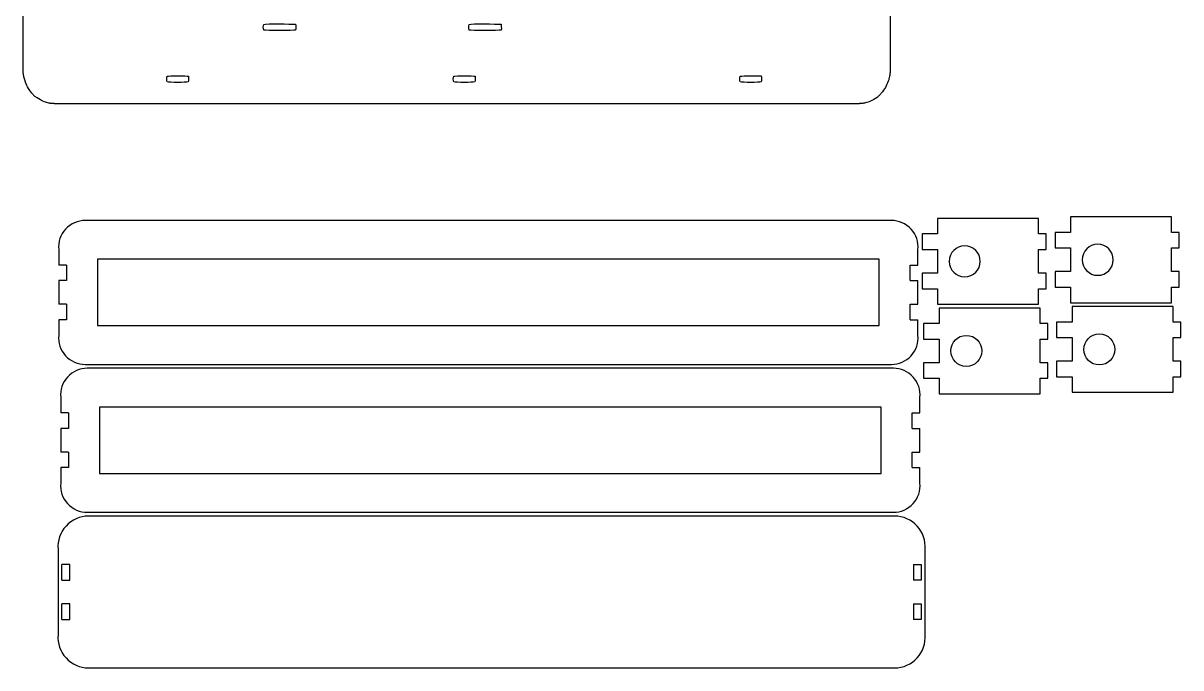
# Model space of a CAD drawing. Extents: x -149 to 150, y -212 to 234.
# Drawn here: x -148.5 to 149.8, y -212.3 to -46.1 of the extents above; entities that cross this region are included whole.
import ezdxf

# ---------------------------------------------------------------- set-up
doc = ezdxf.new("R2010")
doc.units = 0
doc.header["$MEASUREMENT"] = 0
doc.layers.add('EBENE_1', color=7, linetype='CONTINUOUS')

msp = doc.modelspace()

# ---------------------------------------------------------------- linework, layer by layer
at = {"layer": 'EBENE_1', "color": 250}
for points, knots in [([(74.7977, -35.1236), (74.7954, -35.1183), (74.7181, -34.8837), (74.713, -34.8695), (74.713, -34.8695), (74.713, -34.8695), (74.713, -34.6156), (74.713, -34.6156), (74.713, -34.6156), (74.5942, -34.249), (74.5295, -33.8958), (74.4026, -33.5149), (74.4026, -33.5149), (74.2653, -33.1027), (74.028, -32.6951), (73.951, -32.3296), (73.951, -32.3296), (73.6558, -31.9554), (73.3007, -31.3198), (73.0197, -30.8902), (73.0197, -30.8902), (73.0197, -30.8902), (72.7656, -30.6362), (72.7656, -30.6362), (72.7656, -30.6362), (72.7603, -30.6262), (72.6056, -30.3966), (72.5964, -30.3821), (72.5964, -30.3821), (72.5964, -30.3821), (71.919, -29.7049), (71.919, -29.7049), (71.919, -29.7049), (71.1851, -29.2088), (70.7936, -28.8362), (69.9717, -28.455), (69.9717, -28.455), (69.227, -28.1097), (68.7411, -28.0746), (68.0244, -27.8422), (68.0244, -27.8422), (68.0244, -27.8422), (67.7704, -27.8422), (67.7704, -27.8422), (67.7704, -27.8422), (67.7652, -27.8398), (67.5304, -27.7627), (67.5164, -27.7575), (67.5164, -27.7575), (67.5164, -27.7575), (67.093, -27.7576), (67.093, -27.7576), (67.093, -27.7576), (67.093, -27.7576), (-140.6789, -27.7575), (-140.6789, -27.7575), (-140.6789, -27.7575), (-140.6789, -27.7575), (-141.1023, -27.7576), (-141.1023, -27.7576), (-141.1023, -27.7576), (-141.1074, -27.7598), (-141.3422, -27.8371), (-141.3562, -27.8421), (-141.3562, -27.8421), (-141.3562, -27.8421), (-141.6102, -27.8422), (-141.6102, -27.8422), (-141.6102, -27.8422), (-141.916, -27.9412), (-142.3821, -28.0709), (-142.7109, -28.0961), (-142.7109, -28.0961), (-143.6587, -28.6431), (-144.2341, -28.8484), (-145.251, -29.5355), (-145.251, -29.5355), (-145.251, -29.5355), (-146.6902, -30.9748), (-146.6902, -30.9748), (-146.6902, -30.9748), (-147.1672, -31.7042), (-147.4897, -32.1969), (-147.8116, -33.0069), (-147.8116, -33.0069), (-148.0971, -33.7258), (-148.1616, -34.354), (-148.3836, -35.0389), (-148.3836, -35.0389), (-148.3836, -35.0389), (-148.3837, -35.4621), (-148.3837, -35.4621), (-148.3837, -35.4621), (-148.3859, -35.4673), (-148.4632, -35.7021), (-148.4682, -35.7161), (-148.4682, -35.7161), (-148.4682, -35.7161), (-148.4682, -36.3088), (-148.4682, -36.3088), (-148.4682, -36.3088), (-148.4682, -36.3088), (-148.4682, -58.3222), (-148.4682, -58.3222), (-148.4682, -58.3222), (-148.4682, -58.3222), (-148.4682, -58.8302), (-148.4682, -58.8302), (-148.4682, -58.8302), (-148.4659, -58.8353), (-148.3887, -59.07), (-148.3836, -59.0842), (-148.3836, -59.0842), (-148.3836, -59.0842), (-148.3836, -59.4229), (-148.3836, -59.4229), (-148.3836, -59.4229), (-148.3812, -59.428), (-148.304, -59.6626), (-148.2989, -59.6769), (-148.2989, -59.6769), (-148.2989, -59.6769), (-148.2989, -59.9309), (-148.2989, -59.9309), (-148.2989, -59.9309), (-147.5804, -62.1468), (-147.6108, -62.0909), (-146.2669, -64.0796), (-146.2669, -64.0796), (-146.2669, -64.0796), (-145.4202, -64.9262), (-145.4202, -64.9262), (-145.4202, -64.9262), (-143.7095, -66.0822), (-143.7489, -66.0521), (-141.8642, -66.7041), (-141.8642, -66.7041), (-141.8642, -66.7041), (-141.6102, -66.7041), (-141.6102, -66.7041), (-141.6102, -66.7041), (-141.6051, -66.7065), (-141.3704, -66.7838), (-141.3562, -66.7889), (-141.3562, -66.7889), (-141.3562, -66.7889), (-140.5096, -66.7889), (-140.5096, -66.7889), (-140.5096, -66.7889), (-140.5045, -66.7912), (-140.2698, -66.8684), (-140.2556, -66.8735), (-140.2556, -66.8735), (-140.2556, -66.8735), (-139.2396, -66.8735), (-139.2396, -66.8735), (-139.2396, -66.8735), (-139.2396, -66.8735), (65.823, -66.8736), (65.823, -66.8736), (65.823, -66.8736), (65.823, -66.8736), (66.7544, -66.8736), (66.7544, -66.8736), (66.7544, -66.8736), (66.7595, -66.8712), (66.9942, -66.7939), (67.0084, -66.7888), (67.0084, -66.7888), (67.0084, -66.7888), (67.7704, -66.7889), (67.7704, -66.7889), (67.7704, -66.7889), (67.7755, -66.7865), (68.0102, -66.7093), (68.0244, -66.7041), (68.0244, -66.7041), (68.0244, -66.7041), (68.2784, -66.7042), (68.2784, -66.7042), (68.2784, -66.7042), (69.8419, -66.1973), (70.1504, -66.1153), (71.5804, -65.1802), (71.5804, -65.1802), (71.5804, -65.1802), (72.5117, -64.2488), (72.5117, -64.2488), (72.5117, -64.2488), (72.5171, -64.2389), (72.6718, -64.0092), (72.6809, -63.9948), (72.6809, -63.9948), (72.6809, -63.9948), (72.935, -63.7409), (72.935, -63.7409), (72.935, -63.7409), (73.3059, -63.1921), (73.5912, -62.814), (73.8891, -62.2168), (73.8891, -62.2168), (74.1469, -61.7003), (74.2897, -61.133), (74.5436, -60.6928), (74.5436, -60.6928), (74.5681, -60.375), (74.7027, -59.7158), (74.7977, -59.4229), (74.7977, -59.4229), (74.7977, -59.4229), (74.7976, -59.0842), (74.7976, -59.0842), (74.7976, -59.0842), (74.8, -59.0791), (74.8773, -58.8444), (74.8824, -58.8302), (74.8824, -58.8302), (74.8824, -58.8302), (74.8824, -58.3222), (74.8824, -58.3222), (74.8824, -58.3222), (74.8824, -58.3222), (74.8824, -36.2242), (74.8824, -36.2242), (74.8824, -36.2242), (74.8824, -36.2242), (74.8824, -35.7162), (74.8824, -35.7162), (74.8824, -35.7162), (74.7961, -35.5266), (74.7976, -35.3518), (74.7977, -35.1236)], [0, 0, 0, 0, 0.01694915, 0.01694915, 0.01694915, 0.01694915, 0.03389831, 0.03389831, 0.03389831, 0.03389831, 0.05084746, 0.05084746, 0.05084746, 0.05084746, 0.06779661, 0.06779661, 0.06779661, 0.06779661, 0.08474576, 0.08474576, 0.08474576, 0.08474576, 0.10169492, 0.10169492, 0.10169492, 0.10169492, 0.11864407, 0.11864407, 0.11864407, 0.11864407, 0.13559322, 0.13559322, 0.13559322, 0.13559322, 0.15254237, 0.15254237, 0.15254237, 0.15254237, 0.16949153, 0.16949153, 0.16949153, 0.16949153, 0.18644068, 0.18644068, 0.18644068, 0.18644068, 0.20338983, 0.20338983, 0.20338983, 0.20338983, 0.22033898, 0.22033898, 0.22033898, 0.22033898, 0.23728814, 0.23728814, 0.23728814, 0.23728814, 0.25423729, 0.25423729, 0.25423729, 0.25423729, 0.27118644, 0.27118644, 0.27118644, 0.27118644, 0.28813559, 0.28813559, 0.28813559, 0.28813559, 0.30508475, 0.30508475, 0.30508475, 0.30508475, 0.3220339, 0.3220339, 0.3220339, 0.3220339, 0.33898305, 0.33898305, 0.33898305, 0.33898305, 0.3559322, 0.3559322, 0.3559322, 0.3559322, 0.37288136, 0.37288136, 0.37288136, 0.37288136, 0.38983051, 0.38983051, 0.38983051, 0.38983051, 0.40677966, 0.40677966, 0.40677966, 0.40677966, 0.42372881, 0.42372881, 0.42372881, 0.42372881, 0.44067797, 0.44067797, 0.44067797, 0.44067797, 0.45762712, 0.45762712, 0.45762712, 0.45762712, 0.47457627, 0.47457627, 0.47457627, 0.47457627, 0.49152542, 0.49152542, 0.49152542, 0.49152542, 0.50847458, 0.50847458, 0.50847458, 0.50847458, 0.52542373, 0.52542373, 0.52542373, 0.52542373, 0.54237288, 0.54237288, 0.54237288, 0.54237288, 0.55932203, 0.55932203, 0.55932203, 0.55932203, 0.57627119, 0.57627119, 0.57627119, 0.57627119, 0.59322034, 0.59322034, 0.59322034, 0.59322034, 0.61016949, 0.61016949, 0.61016949, 0.61016949, 0.62711864, 0.62711864, 0.62711864, 0.62711864, 0.6440678, 0.6440678, 0.6440678, 0.6440678, 0.66101695, 0.66101695, 0.66101695, 0.66101695, 0.6779661, 0.6779661, 0.6779661, 0.6779661, 0.69491525, 0.69491525, 0.69491525, 0.69491525, 0.71186441, 0.71186441, 0.71186441, 0.71186441, 0.72881356, 0.72881356, 0.72881356, 0.72881356, 0.74576271, 0.74576271, 0.74576271, 0.74576271, 0.76271186, 0.76271186, 0.76271186, 0.76271186, 0.77966102, 0.77966102, 0.77966102, 0.77966102, 0.79661017, 0.79661017, 0.79661017, 0.79661017, 0.81355932, 0.81355932, 0.81355932, 0.81355932, 0.83050847, 0.83050847, 0.83050847, 0.83050847, 0.84745763, 0.84745763, 0.84745763, 0.84745763, 0.86440678, 0.86440678, 0.86440678, 0.86440678, 0.88135593, 0.88135593, 0.88135593, 0.88135593, 0.89830508, 0.89830508, 0.89830508, 0.89830508, 0.91525424, 0.91525424, 0.91525424, 0.91525424, 0.93220339, 0.93220339, 0.93220339, 0.93220339, 0.94915254, 0.94915254, 0.94915254, 0.94915254, 0.96610169, 0.96610169, 0.96610169, 0.96610169, 1, 1, 1, 1]), ([(-78.2797, -46.2995), (-79.5193, -46.2995), (-85.8442, -46.1326), (-86.4923, -46.3841), (-86.4923, -46.3841), (-86.6398, -46.7642), (-86.6398, -47.4436), (-86.4923, -47.8236), (-86.4923, -47.8236), (-86.0337, -48.0015), (-78.7382, -48.0015), (-78.2796, -47.8235), (-78.2796, -47.8235), (-78.0543, -47.243), (-78.2796, -46.7566), (-78.2797, -46.2995)], [0, 0, 0, 0, 0.2, 0.2, 0.2, 0.2, 0.4, 0.4, 0.4, 0.4, 0.6, 0.6, 0.6, 0.6, 1, 1, 1, 1]), ([(-25.3629, -46.2995), (-26.6028, -46.2996), (-32.9275, -46.1325), (-33.5756, -46.3842), (-33.5756, -46.3842), (-33.7231, -46.7642), (-33.7231, -47.4435), (-33.5756, -47.8236), (-33.5756, -47.8236), (-33.1171, -48.0016), (-25.8215, -48.0016), (-25.3629, -47.8236), (-25.3629, -47.8236), (-25.1377, -47.2431), (-25.3629, -46.7566), (-25.3629, -46.2995)], [0, 0, 0, 0, 0.2, 0.2, 0.2, 0.2, 0.4, 0.4, 0.4, 0.4, 0.6, 0.6, 0.6, 0.6, 1, 1, 1, 1]), ([(-105.8809, -59.7615), (-106.2965, -59.6001), (-110.9687, -59.6001), (-111.3844, -59.7615), (-111.3844, -59.7615), (-111.5318, -60.1414), (-111.5318, -60.8209), (-111.3843, -61.2008), (-111.3843, -61.2008), (-110.8822, -61.3957), (-106.4676, -61.3957), (-105.9656, -61.2009), (-105.9656, -61.2009), (-105.8076, -60.7938), (-105.8809, -60.2276), (-105.8809, -59.7615)], [0, 0, 0, 0, 0.2, 0.2, 0.2, 0.2, 0.4, 0.4, 0.4, 0.4, 0.6, 0.6, 0.6, 0.6, 1, 1, 1, 1]), ([(-32.0516, -59.7615), (-32.4672, -59.6002), (-37.1394, -59.6001), (-37.5549, -59.7615), (-37.5549, -59.7615), (-37.7024, -60.1415), (-37.7025, -60.8209), (-37.5549, -61.2008), (-37.5549, -61.2008), (-37.053, -61.3957), (-32.6383, -61.3957), (-32.1363, -61.2009), (-32.1363, -61.2009), (-31.9782, -60.7938), (-32.0517, -60.2276), (-32.0516, -59.7615)], [0, 0, 0, 0, 0.2, 0.2, 0.2, 0.2, 0.4, 0.4, 0.4, 0.4, 0.6, 0.6, 0.6, 0.6, 1, 1, 1, 1]), ([(41.693, -59.6769), (40.7316, -59.6768), (36.878, -59.5271), (36.2744, -59.7615), (36.2744, -59.7615), (36.1269, -60.1415), (36.1269, -60.8209), (36.2744, -61.2009), (36.2744, -61.2009), (36.7764, -61.3957), (41.191, -61.3957), (41.693, -61.2009), (41.693, -61.2009), (41.9184, -60.6204), (41.693, -60.1341), (41.693, -59.6769)], [0, 0, 0, 0, 0.2, 0.2, 0.2, 0.2, 0.4, 0.4, 0.4, 0.4, 0.6, 0.6, 0.6, 0.6, 1, 1, 1, 1])]:
    msp.add_open_spline(points, degree=3, knots=knots, dxfattribs=at)
at = {"layer": 'EBENE_1'}
for points, knots in [([(-132.4712, -96.9193), (-134.4031, -96.9193), (-136.2456, -97.7337), (-137.5459, -99.1625), (-137.5459, -99.1625), (-138.8463, -100.5912), (-139.4842, -102.5019), (-139.3029, -104.4253)], [0, 0, 0, 0, 0.33333333, 0.33333333, 0.33333333, 0.33333333, 1, 1, 1, 1]), ([(82.0477, -104.4253), (82.2291, -102.5019), (81.5912, -100.5912), (80.2908, -99.1625), (80.2908, -99.1625), (78.9905, -97.7337), (77.1481, -96.9194), (75.2162, -96.9193)], [0, 0, 0, 0, 0.33333333, 0.33333333, 0.33333333, 0.33333333, 1, 1, 1, 1]), ([(98.0966, -107.4577), (98.0966, -105.2486), (96.3057, -103.4577), (94.0966, -103.4577), (94.0966, -103.4577), (91.8874, -103.4577), (90.0966, -105.2486), (90.0966, -107.4577), (90.0966, -107.4577), (90.0966, -109.6669), (91.8874, -111.4577), (94.0966, -111.4577), (94.0966, -111.4577), (96.3057, -111.4577), (98.0966, -109.6669), (98.0966, -107.4578)], [0, 0, 0, 0, 0.2, 0.2, 0.2, 0.2, 0.4, 0.4, 0.4, 0.4, 0.6, 0.6, 0.6, 0.6, 1, 1, 1, 1]), ([(132.3601, -107.0608), (132.3601, -104.8517), (130.5692, -103.0608), (128.3601, -103.0608), (128.3601, -103.0608), (126.1509, -103.0608), (124.3601, -104.8517), (124.3601, -107.0608), (124.3601, -107.0608), (124.3601, -109.27), (126.1509, -111.0608), (128.3601, -111.0608), (128.3601, -111.0608), (130.5692, -111.0608), (132.3601, -109.27), (132.3601, -107.0609)], [0, 0, 0, 0, 0.2, 0.2, 0.2, 0.2, 0.4, 0.4, 0.4, 0.4, 0.6, 0.6, 0.6, 0.6, 1, 1, 1, 1]), ([(-139.3029, -126.5294), (-139.4842, -128.4528), (-138.8463, -130.3635), (-137.5459, -131.7922), (-137.5459, -131.7922), (-136.2456, -133.221), (-134.4031, -134.0353), (-132.4712, -134.0353)], [0, 0, 0, 0, 0.33333333, 0.33333333, 0.33333333, 0.33333333, 1, 1, 1, 1]), ([(75.2161, -134.0353), (77.148, -134.0353), (78.9904, -133.221), (80.2908, -131.7922), (80.2908, -131.7922), (81.5912, -130.3635), (82.2291, -128.4528), (82.0477, -126.5294)], [0, 0, 0, 0, 0.33333333, 0.33333333, 0.33333333, 0.33333333, 1, 1, 1, 1]), ([(98.5166, -130.5609), (98.5166, -128.3517), (96.7258, -126.5609), (94.5166, -126.5609), (94.5166, -126.5609), (92.3075, -126.5609), (90.5166, -128.3517), (90.5166, -130.5609), (90.5166, -130.5609), (90.5166, -132.77), (92.3075, -134.5609), (94.5166, -134.5609), (94.5166, -134.5609), (96.7258, -134.5609), (98.5166, -132.77), (98.5166, -130.5609)], [0, 0, 0, 0, 0.2, 0.2, 0.2, 0.2, 0.4, 0.4, 0.4, 0.4, 0.6, 0.6, 0.6, 0.6, 1, 1, 1, 1]), ([(132.7801, -130.164), (132.7801, -127.9548), (130.9893, -126.164), (128.7801, -126.164), (128.7801, -126.164), (126.571, -126.164), (124.7801, -127.9548), (124.7801, -130.164), (124.7801, -130.164), (124.7801, -132.3731), (126.571, -134.164), (128.7801, -134.164), (128.7801, -134.164), (130.9893, -134.164), (132.7801, -132.3731), (132.7801, -130.164)], [0, 0, 0, 0, 0.2, 0.2, 0.2, 0.2, 0.4, 0.4, 0.4, 0.4, 0.6, 0.6, 0.6, 0.6, 1, 1, 1, 1]), ([(-131.9595, -135.0382), (-133.8914, -135.0382), (-135.7338, -135.8525), (-137.0342, -137.2813), (-137.0342, -137.2813), (-138.3346, -138.71), (-138.9724, -140.6207), (-138.7911, -142.5441)], [0, 0, 0, 0, 0.33333333, 0.33333333, 0.33333333, 0.33333333, 1, 1, 1, 1]), ([(82.5595, -142.5441), (82.7408, -140.6207), (82.103, -138.71), (80.8026, -137.2813), (80.8026, -137.2813), (79.5022, -135.8526), (77.6598, -135.0382), (75.7279, -135.0382)], [0, 0, 0, 0, 0.33333333, 0.33333333, 0.33333333, 0.33333333, 1, 1, 1, 1]), ([(-138.7911, -164.6482), (-138.9724, -166.5716), (-138.3346, -168.4823), (-137.0342, -169.911), (-137.0342, -169.911), (-135.7338, -171.3398), (-133.8914, -172.1542), (-131.9595, -172.1542)], [0, 0, 0, 0, 0.33333333, 0.33333333, 0.33333333, 0.33333333, 1, 1, 1, 1]), ([(75.7279, -172.1542), (77.6598, -172.1542), (79.5022, -171.3398), (80.8026, -169.911), (80.8026, -169.911), (82.103, -168.4823), (82.7408, -166.5716), (82.5595, -164.6482)], [0, 0, 0, 0, 0.33333333, 0.33333333, 0.33333333, 0.33333333, 1, 1, 1, 1]), ([(-131.6311, -173.142), (-133.8361, -173.142), (-135.9398, -174.068), (-137.429, -175.6941), (-137.429, -175.6941), (-138.9182, -177.3202), (-139.6561, -179.4969), (-139.4627, -181.6934)], [0, 0, 0, 0, 0.33333333, 0.33333333, 0.33333333, 0.33333333, 1, 1, 1, 1]), ([(83.8879, -181.6934), (84.0812, -179.4969), (83.3433, -177.3202), (81.8541, -175.6941), (81.8541, -175.6941), (80.3649, -174.068), (78.2613, -173.142), (76.0563, -173.142)], [0, 0, 0, 0, 0.33333333, 0.33333333, 0.33333333, 0.33333333, 1, 1, 1, 1]), ([(-139.4627, -203.7066), (-139.6561, -205.9031), (-138.9182, -208.0798), (-137.429, -209.7059), (-137.429, -209.7059), (-135.9398, -211.332), (-133.8361, -212.258), (-131.6311, -212.258)], [0, 0, 0, 0, 0.33333333, 0.33333333, 0.33333333, 0.33333333, 1, 1, 1, 1]), ([(76.0562, -212.258), (78.2612, -212.258), (80.3649, -211.332), (81.8541, -209.7059), (81.8541, -209.7059), (83.3433, -208.0799), (84.0812, -205.9031), (83.8879, -203.7066)], [0, 0, 0, 0, 0.33333333, 0.33333333, 0.33333333, 0.33333333, 1, 1, 1, 1])]:
    msp.add_open_spline(points, degree=3, knots=knots, dxfattribs=at)
for points in [[(75.2161, -96.9193), (75.2161, -96.9193), (-132.4712, -96.9193), (-132.4712, -96.9193)], [(113.0966, -96.4057), (113.0966, -96.4057), (87.0966, -96.4057), (87.0966, -96.4057)], [(87.0966, -96.4057), (87.0966, -96.4057), (87.0966, -100.4057), (87.0966, -100.4057)], [(113.0966, -100.4057), (113.0966, -100.4057), (113.0966, -96.4057), (113.0966, -96.4057)], [(147.3601, -96.0088), (147.3601, -96.0088), (121.3601, -96.0088), (121.3601, -96.0088)], [(121.3601, -96.0088), (121.3601, -96.0088), (121.3601, -100.0088), (121.3601, -100.0088)], [(147.3601, -100.0088), (147.3601, -100.0088), (147.3601, -96.0088), (147.3601, -96.0088)], [(87.0966, -100.4057), (87.0966, -100.4057), (83.0966, -100.4057), (83.0966, -100.4057)], [(83.0966, -100.4057), (83.0966, -100.4057), (83.0966, -104.4057), (83.0966, -104.4057)], [(115.0966, -100.4057), (115.0966, -100.4057), (113.0966, -100.4057), (113.0966, -100.4057)], [(115.0966, -104.4057), (115.0966, -104.4057), (115.0966, -100.4057), (115.0966, -100.4057)], [(121.3601, -100.0088), (121.3601, -100.0088), (117.3601, -100.0088), (117.3601, -100.0088)], [(117.3601, -100.0088), (117.3601, -100.0088), (117.3601, -104.0088), (117.3601, -104.0088)], [(149.3601, -100.0088), (149.3601, -100.0088), (147.3601, -100.0088), (147.3601, -100.0088)], [(149.3601, -104.0088), (149.3601, -104.0088), (149.3601, -100.0088), (149.3601, -100.0088)], [(117.3601, -104.0088), (117.3601, -104.0088), (121.3601, -104.0088), (121.3601, -104.0088)], [(121.3601, -104.0088), (121.3601, -104.0088), (121.3601, -110.1129), (121.3601, -110.1129)], [(147.3601, -110.1129), (147.3601, -110.1129), (147.3601, -104.0088), (147.3601, -104.0088)], [(147.3601, -104.0088), (147.3601, -104.0088), (149.3601, -104.0088), (149.3601, -104.0088)], [(-139.3029, -104.4253), (-139.3029, -104.4253), (-139.3029, -108.4253), (-139.3029, -108.4253)], [(72.0477, -106.9193), (72.0477, -106.9193), (-129.3029, -106.9193), (-129.3029, -106.9193)], [(-129.3029, -106.9193), (-129.3029, -106.9193), (-129.3029, -124.0353), (-129.3029, -124.0353)], [(72.0477, -124.0353), (72.0477, -124.0353), (72.0477, -106.9193), (72.0477, -106.9193)], [(82.0477, -108.4253), (82.0477, -108.4253), (82.0477, -104.4253), (82.0477, -104.4253)], [(83.0966, -104.4057), (83.0966, -104.4057), (87.0966, -104.4057), (87.0966, -104.4057)], [(87.0966, -104.4057), (87.0966, -104.4057), (87.0966, -110.5098), (87.0966, -110.5098)], [(113.0966, -110.5098), (113.0966, -110.5098), (113.0966, -104.4057), (113.0966, -104.4057)], [(113.0966, -104.4057), (113.0966, -104.4057), (115.0966, -104.4057), (115.0966, -104.4057)], [(-137.3029, -108.4253), (-137.3029, -108.4253), (-139.3029, -108.4253), (-139.3029, -108.4253)], [(-137.3029, -108.4253), (-137.3029, -108.4253), (-137.3029, -112.4253), (-137.3029, -112.4253)], [(80.0477, -108.4253), (80.0477, -108.4253), (82.0477, -108.4253), (82.0477, -108.4253)], [(80.0477, -112.4253), (80.0477, -112.4253), (80.0477, -108.4253), (80.0477, -108.4253)], [(121.3601, -110.1129), (121.3601, -110.1129), (117.3601, -110.1129), (117.3601, -110.1129)], [(117.3601, -110.1129), (117.3601, -110.1129), (117.3601, -114.1129), (117.3601, -114.1129)], [(149.3601, -110.1129), (149.3601, -110.1129), (147.3601, -110.1129), (147.3601, -110.1129)], [(149.3601, -114.1129), (149.3601, -114.1129), (149.3601, -110.1129), (149.3601, -110.1129)], [(-139.3029, -112.4253), (-139.3029, -112.4253), (-139.3029, -118.5294), (-139.3029, -118.5294)], [(-137.3029, -112.4253), (-137.3029, -112.4253), (-139.3029, -112.4253), (-139.3029, -112.4253)], [(80.0477, -112.4253), (80.0477, -112.4253), (82.0477, -112.4253), (82.0477, -112.4253)], [(82.0477, -118.5294), (82.0477, -118.5294), (82.0477, -112.4253), (82.0477, -112.4253)], [(87.0966, -110.5098), (87.0966, -110.5098), (83.0966, -110.5098), (83.0966, -110.5098)], [(83.0966, -110.5098), (83.0966, -110.5098), (83.0966, -114.5098), (83.0966, -114.5098)], [(115.0966, -110.5098), (115.0966, -110.5098), (113.0966, -110.5098), (113.0966, -110.5098)], [(115.0966, -114.5098), (115.0966, -114.5098), (115.0966, -110.5098), (115.0966, -110.5098)], [(83.0966, -114.5098), (83.0966, -114.5098), (87.0966, -114.5098), (87.0966, -114.5098)], [(87.0966, -114.5098), (87.0966, -114.5098), (87.0966, -118.5098), (87.0966, -118.5098)], [(113.0966, -118.5098), (113.0966, -118.5098), (113.0966, -114.5098), (113.0966, -114.5098)], [(113.0966, -114.5098), (113.0966, -114.5098), (115.0966, -114.5098), (115.0966, -114.5098)], [(117.3601, -114.1129), (117.3601, -114.1129), (121.3601, -114.1129), (121.3601, -114.1129)], [(121.3601, -114.1129), (121.3601, -114.1129), (121.3601, -118.1129), (121.3601, -118.1129)], [(147.3601, -118.1129), (147.3601, -118.1129), (147.3601, -114.1129), (147.3601, -114.1129)], [(147.3601, -114.1129), (147.3601, -114.1129), (149.3601, -114.1129), (149.3601, -114.1129)], [(-137.3029, -118.5294), (-137.3029, -118.5294), (-139.3029, -118.5294), (-139.3029, -118.5294)], [(-137.3029, -118.5294), (-137.3029, -118.5294), (-137.3029, -122.5294), (-137.3029, -122.5294)], [(80.0477, -118.5294), (80.0477, -118.5294), (82.0477, -118.5294), (82.0477, -118.5294)], [(80.0477, -122.5294), (80.0477, -122.5294), (80.0477, -118.5294), (80.0477, -118.5294)], [(87.0966, -118.5098), (87.0966, -118.5098), (113.0966, -118.5098), (113.0966, -118.5098)], [(121.3601, -118.1129), (121.3601, -118.1129), (147.3601, -118.1129), (147.3601, -118.1129)], [(147.7801, -119.112), (147.7801, -119.112), (121.7801, -119.112), (121.7801, -119.112)], [(121.7801, -119.112), (121.7801, -119.112), (121.7801, -123.112), (121.7801, -123.112)], [(147.7801, -123.112), (147.7801, -123.112), (147.7801, -119.112), (147.7801, -119.112)], [(113.5166, -119.5089), (113.5166, -119.5089), (87.5166, -119.5089), (87.5166, -119.5089)], [(87.5166, -119.5089), (87.5166, -119.5089), (87.5166, -123.5089), (87.5166, -123.5089)], [(113.5166, -123.5089), (113.5166, -123.5089), (113.5166, -119.5089), (113.5166, -119.5089)], [(-139.3029, -122.5294), (-139.3029, -122.5294), (-139.3029, -126.5294), (-139.3029, -126.5294)], [(-137.3029, -122.5294), (-137.3029, -122.5294), (-139.3029, -122.5294), (-139.3029, -122.5294)], [(-129.3029, -124.0353), (-129.3029, -124.0353), (72.0477, -124.0353), (72.0477, -124.0353)], [(80.0477, -122.5294), (80.0477, -122.5294), (82.0477, -122.5294), (82.0477, -122.5294)], [(82.0477, -126.5294), (82.0477, -126.5294), (82.0477, -122.5294), (82.0477, -122.5294)], [(87.5166, -123.5089), (87.5166, -123.5089), (83.5166, -123.5089), (83.5166, -123.5089)], [(83.5166, -123.5089), (83.5166, -123.5089), (83.5166, -127.5089), (83.5166, -127.5089)], [(115.5166, -123.5089), (115.5166, -123.5089), (113.5166, -123.5089), (113.5166, -123.5089)], [(115.5166, -127.5089), (115.5166, -127.5089), (115.5166, -123.5089), (115.5166, -123.5089)], [(121.7801, -123.112), (121.7801, -123.112), (117.7801, -123.112), (117.7801, -123.112)], [(117.7801, -123.112), (117.7801, -123.112), (117.7801, -127.112), (117.7801, -127.112)], [(149.7801, -123.112), (149.7801, -123.112), (147.7801, -123.112), (147.7801, -123.112)], [(149.7801, -127.112), (149.7801, -127.112), (149.7801, -123.112), (149.7801, -123.112)], [(83.5166, -127.5089), (83.5166, -127.5089), (87.5166, -127.5089), (87.5166, -127.5089)], [(87.5166, -127.5089), (87.5166, -127.5089), (87.5166, -133.6129), (87.5166, -133.6129)], [(113.5166, -133.6129), (113.5166, -133.6129), (113.5166, -127.5089), (113.5166, -127.5089)], [(113.5166, -127.5089), (113.5166, -127.5089), (115.5166, -127.5089), (115.5166, -127.5089)], [(117.7801, -127.112), (117.7801, -127.112), (121.7801, -127.112), (121.7801, -127.112)], [(121.7801, -127.112), (121.7801, -127.112), (121.7801, -133.216), (121.7801, -133.216)], [(147.7801, -133.216), (147.7801, -133.216), (147.7801, -127.112), (147.7801, -127.112)], [(147.7801, -127.112), (147.7801, -127.112), (149.7801, -127.112), (149.7801, -127.112)], [(-132.4712, -134.0353), (-132.4712, -134.0353), (75.2161, -134.0353), (75.2161, -134.0353)], [(87.5166, -133.6129), (87.5166, -133.6129), (83.5166, -133.6129), (83.5166, -133.6129)], [(83.5166, -133.6129), (83.5166, -133.6129), (83.5166, -137.6129), (83.5166, -137.6129)], [(115.5166, -133.6129), (115.5166, -133.6129), (113.5166, -133.6129), (113.5166, -133.6129)], [(115.5166, -137.6129), (115.5166, -137.6129), (115.5166, -133.6129), (115.5166, -133.6129)], [(121.7801, -133.216), (121.7801, -133.216), (117.7801, -133.216), (117.7801, -133.216)], [(117.7801, -133.216), (117.7801, -133.216), (117.7801, -137.216), (117.7801, -137.216)], [(149.7801, -133.216), (149.7801, -133.216), (147.7801, -133.216), (147.7801, -133.216)], [(149.7801, -137.216), (149.7801, -137.216), (149.7801, -133.216), (149.7801, -133.216)], [(75.7279, -135.0382), (75.7279, -135.0382), (-131.9595, -135.0382), (-131.9595, -135.0382)], [(83.5166, -137.6129), (83.5166, -137.6129), (87.5166, -137.6129), (87.5166, -137.6129)], [(87.5166, -137.6129), (87.5166, -137.6129), (87.5166, -141.6129), (87.5166, -141.6129)], [(113.5166, -141.6129), (113.5166, -141.6129), (113.5166, -137.6129), (113.5166, -137.6129)], [(113.5166, -137.6129), (113.5166, -137.6129), (115.5166, -137.6129), (115.5166, -137.6129)], [(117.7801, -137.216), (117.7801, -137.216), (121.7801, -137.216), (121.7801, -137.216)], [(121.7801, -137.216), (121.7801, -137.216), (121.7801, -141.216), (121.7801, -141.216)], [(147.7801, -141.216), (147.7801, -141.216), (147.7801, -137.216), (147.7801, -137.216)], [(147.7801, -137.216), (147.7801, -137.216), (149.7801, -137.216), (149.7801, -137.216)], [(-138.7911, -142.5441), (-138.7911, -142.5441), (-138.7911, -146.5441), (-138.7911, -146.5441)], [(82.5595, -146.5441), (82.5595, -146.5441), (82.5595, -142.5441), (82.5595, -142.5441)], [(87.5166, -141.6129), (87.5166, -141.6129), (113.5166, -141.6129), (113.5166, -141.6129)], [(121.7801, -141.216), (121.7801, -141.216), (147.7801, -141.216), (147.7801, -141.216)], [(72.5595, -145.0382), (72.5595, -145.0382), (-128.7911, -145.0382), (-128.7911, -145.0382)], [(-128.7911, -145.0382), (-128.7911, -145.0382), (-128.7911, -162.1542), (-128.7911, -162.1542)], [(72.5595, -162.1542), (72.5595, -162.1542), (72.5595, -145.0382), (72.5595, -145.0382)], [(-136.7911, -146.5441), (-136.7911, -146.5441), (-138.7911, -146.5441), (-138.7911, -146.5441)], [(-136.7911, -146.5441), (-136.7911, -146.5441), (-136.7911, -150.5441), (-136.7911, -150.5441)], [(80.5595, -146.5441), (80.5595, -146.5441), (82.5595, -146.5441), (82.5595, -146.5441)], [(80.5595, -150.5441), (80.5595, -150.5441), (80.5595, -146.5441), (80.5595, -146.5441)], [(-138.7911, -150.5441), (-138.7911, -150.5441), (-138.7911, -156.6482), (-138.7911, -156.6482)], [(-136.7911, -150.5441), (-136.7911, -150.5441), (-138.7911, -150.5441), (-138.7911, -150.5441)], [(80.5595, -150.5441), (80.5595, -150.5441), (82.5595, -150.5441), (82.5595, -150.5441)], [(82.5595, -156.6482), (82.5595, -156.6482), (82.5595, -150.5441), (82.5595, -150.5441)], [(-136.7911, -156.6482), (-136.7911, -156.6482), (-138.7911, -156.6482), (-138.7911, -156.6482)], [(-136.7911, -156.6482), (-136.7911, -156.6482), (-136.7911, -160.6482), (-136.7911, -160.6482)], [(80.5595, -156.6482), (80.5595, -156.6482), (82.5595, -156.6482), (82.5595, -156.6482)], [(80.5595, -160.6482), (80.5595, -160.6482), (80.5595, -156.6482), (80.5595, -156.6482)], [(-138.7911, -160.6482), (-138.7911, -160.6482), (-138.7911, -164.6482), (-138.7911, -164.6482)], [(-136.7911, -160.6482), (-136.7911, -160.6482), (-138.7911, -160.6482), (-138.7911, -160.6482)], [(80.5595, -160.6482), (80.5595, -160.6482), (82.5595, -160.6482), (82.5595, -160.6482)], [(82.5595, -164.6482), (82.5595, -164.6482), (82.5595, -160.6482), (82.5595, -160.6482)], [(-128.7911, -162.1542), (-128.7911, -162.1542), (72.5595, -162.1542), (72.5595, -162.1542)], [(-131.9595, -172.1542), (-131.9595, -172.1542), (75.7279, -172.1542), (75.7279, -172.1542)], [(76.0562, -173.142), (76.0562, -173.142), (-131.6311, -173.142), (-131.6311, -173.142)], [(-139.4627, -181.6934), (-139.4627, -181.6934), (-139.4627, -203.7066), (-139.4627, -203.7066)], [(83.8879, -203.7066), (83.8879, -203.7066), (83.8879, -181.6934), (83.8879, -181.6934)], [(-136.4627, -185.648), (-136.4627, -185.648), (-138.4627, -185.648), (-138.4627, -185.648)], [(-138.4627, -189.648), (-138.4627, -189.648), (-138.4627, -185.648), (-138.4627, -185.648)], [(-136.4627, -189.648), (-136.4627, -189.648), (-136.4627, -185.648), (-136.4627, -185.648)], [(80.8879, -185.648), (80.8879, -185.648), (82.8879, -185.648), (82.8879, -185.648)], [(80.8879, -185.648), (80.8879, -185.648), (80.8879, -189.648), (80.8879, -189.648)], [(82.8879, -185.648), (82.8879, -185.648), (82.8879, -189.648), (82.8879, -189.648)], [(-138.4627, -189.648), (-138.4627, -189.648), (-136.4627, -189.648), (-136.4627, -189.648)], [(82.8879, -189.648), (82.8879, -189.648), (80.8879, -189.648), (80.8879, -189.648)], [(-136.4627, -195.752), (-136.4627, -195.752), (-138.4627, -195.752), (-138.4627, -195.752)], [(-138.4627, -199.752), (-138.4627, -199.752), (-138.4627, -195.752), (-138.4627, -195.752)], [(-136.4627, -199.752), (-136.4627, -199.752), (-136.4627, -195.752), (-136.4627, -195.752)], [(80.8879, -195.752), (80.8879, -195.752), (82.8879, -195.752), (82.8879, -195.752)], [(80.8879, -195.752), (80.8879, -195.752), (80.8879, -199.752), (80.8879, -199.752)], [(82.8879, -195.752), (82.8879, -195.752), (82.8879, -199.752), (82.8879, -199.752)], [(-138.4627, -199.752), (-138.4627, -199.752), (-136.4627, -199.752), (-136.4627, -199.752)], [(82.8879, -199.752), (82.8879, -199.752), (80.8879, -199.752), (80.8879, -199.752)], [(-131.6311, -212.258), (-131.6311, -212.258), (76.0562, -212.258), (76.0562, -212.258)]]:
    msp.add_open_spline(points, degree=3, dxfattribs=at)

doc.saveas('drawing.dxf')
